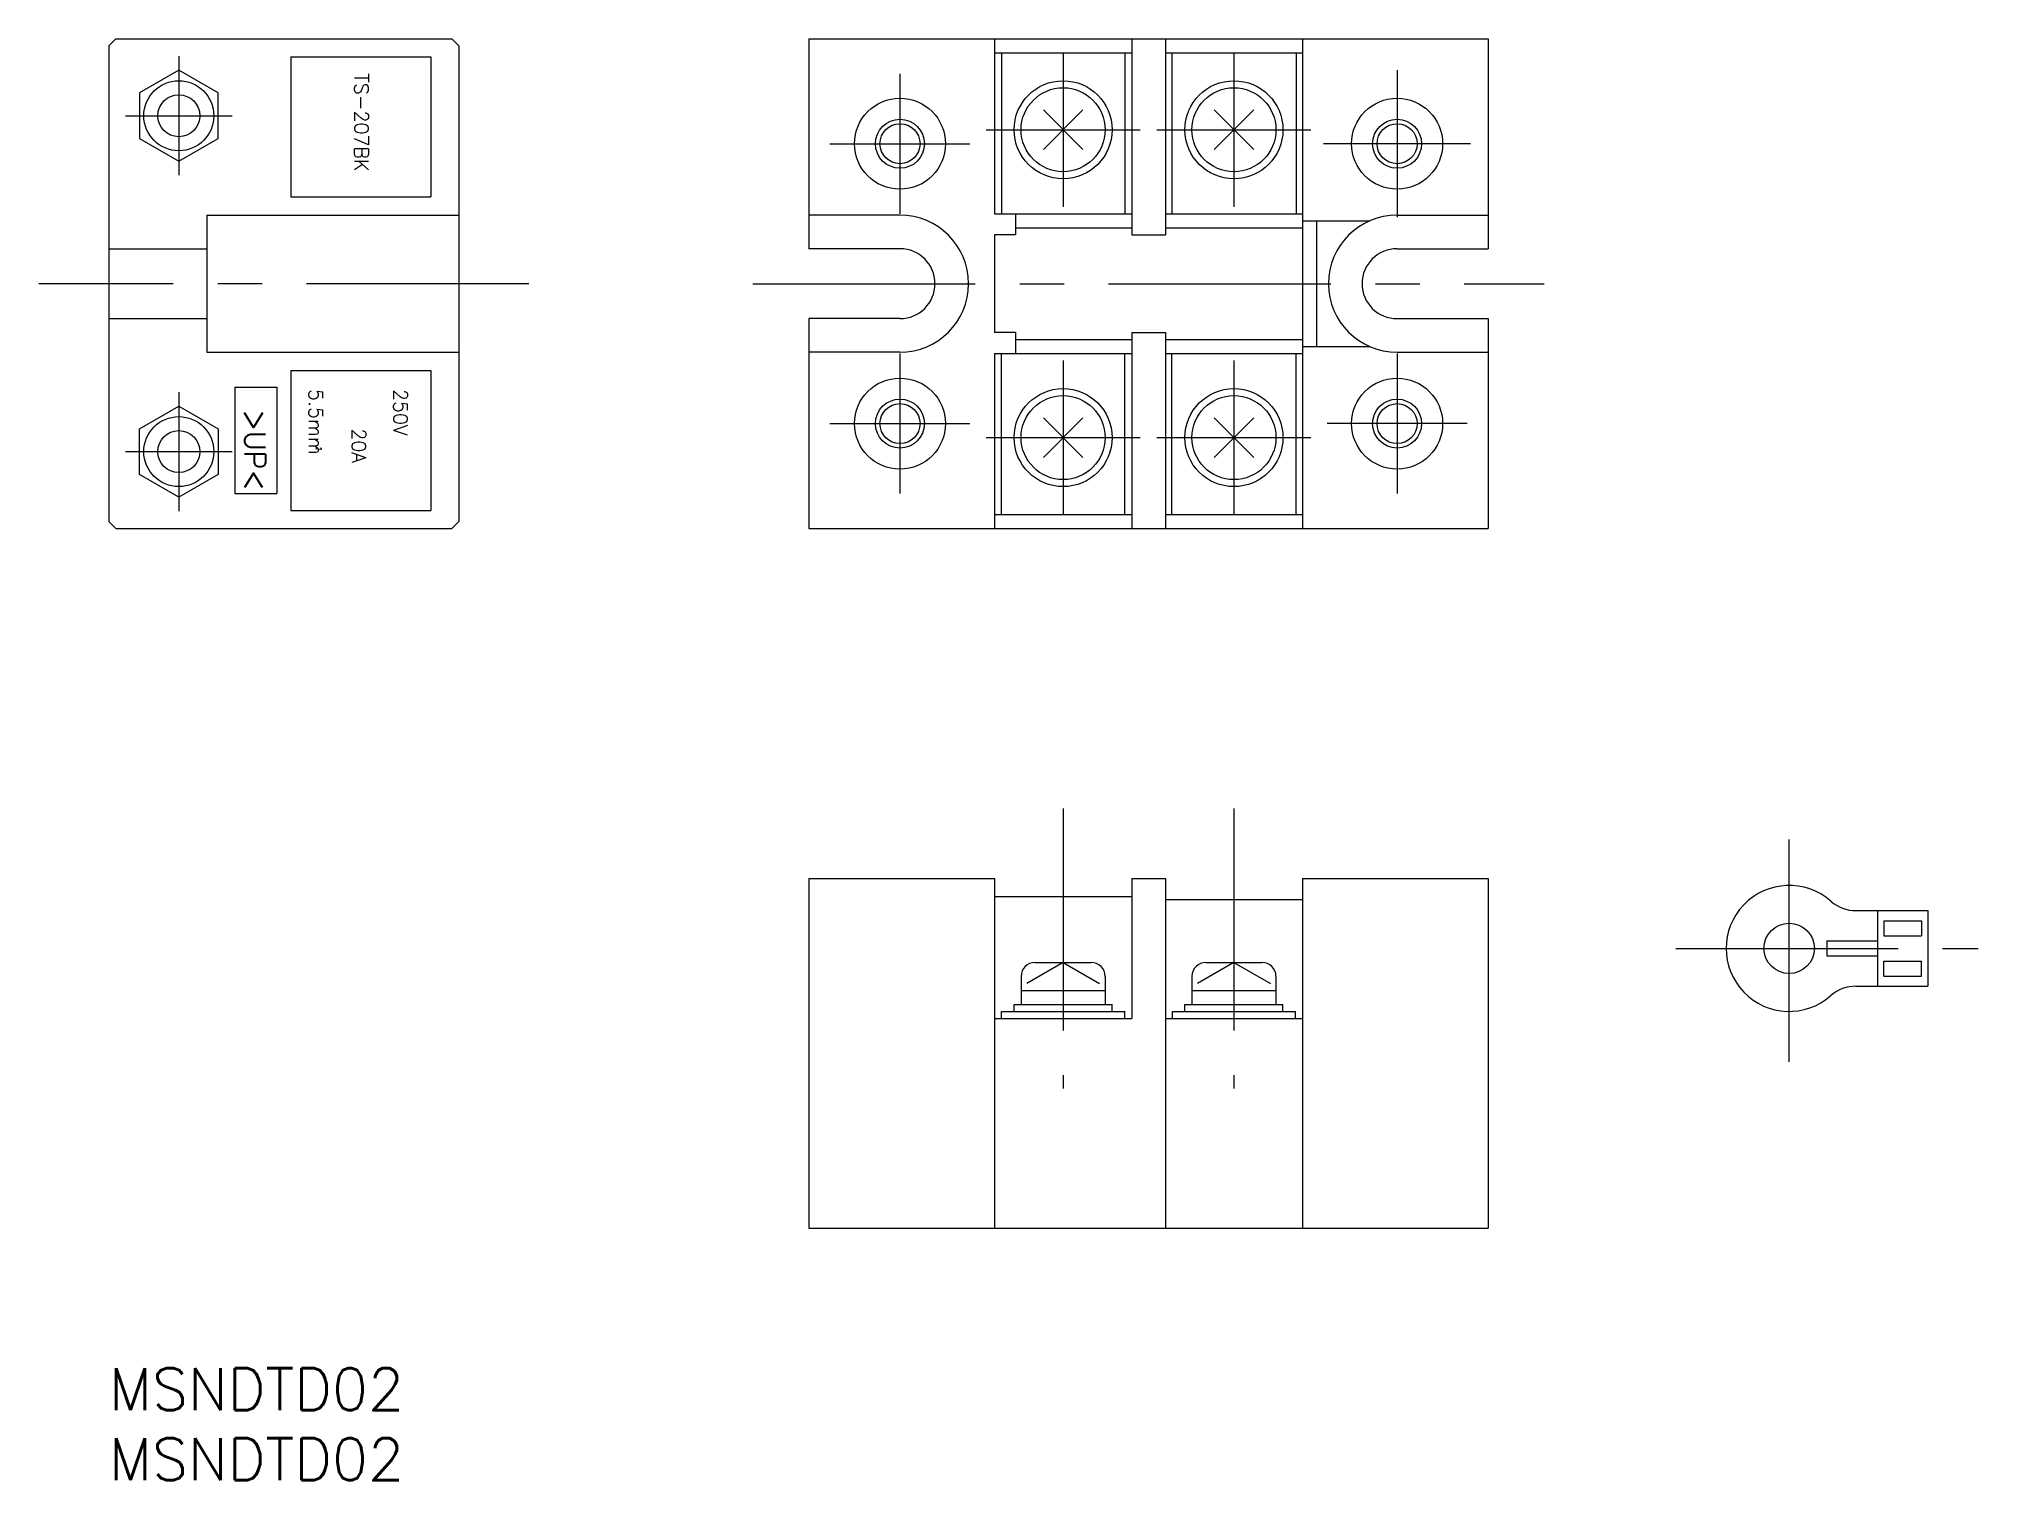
# Model space of a CAD drawing. Extents: x -5 to 134, y -8 to 95.
import ezdxf

# ---------------------------------------------------------------- set-up
doc = ezdxf.new("R2010")
doc.units = 0
doc.header["$LTSCALE"] = 0.5
doc.linetypes.add('CENTER', pattern=[50.8, 31.75, -6.35, 6.35, -6.35])
for name, color, linetype in [('MSM_CENTER', 1, 'CENTER'), ('MSM_CONTINUOUS', 7, 'CONTINUOUS'), ('MSM_NARROW', 5, 'CONTINUOUS'), ('MSM_PART_NUMBER', 7, 'CONTINUOUS')]:
    doc.layers.add(name, color=color, linetype=linetype)
doc.styles.get("Standard").update_dxf_attribs({"font": 'txt.shx', "height": 3, "bigfont": 'bigfont.shx'})

msp = doc.modelspace()

# ---------------------------------------------------------------- linework, layer by layer
at = {"layer": 'MSM_CENTER'}
for p, q in [((5, 93.75), (5, 85.25)), ((68.15, 94), (68.15, 83)), ((80.35, 94), (80.35, 83)), ((56.5, 92.5), (56.5, 82.5)), ((92, 92.75), (92, 82.25)), ((1.19, 89.5), (8.81, 89.5)), ((51.5, 87.5), (61.5, 87.5)), ((62.65, 88.5), (73.65, 88.5)), ((74.85, 88.5), (85.85, 88.5)), ((97.25, 87.5), (86.75, 87.5)), ((30, 77.5), (-5, 77.5)), ((46, 77.5), (102.5, 77.5)), ((56.5, 72.5), (56.5, 62.5)), ((92, 72.5), (92, 62.5)), ((68.15, 72), (68.15, 61)), ((80.35, 72), (80.35, 61)), ((5, 69.75), (5, 61.25)), ((51.5, 67.5), (61.5, 67.5)), ((62.65, 66.5), (73.65, 66.5)), ((74.85, 66.5), (85.85, 66.5)), ((97, 67.5), (87, 67.5)), ((1.19, 65.5), (8.81, 65.5)), ((68.15, 40), (68.15, 20)), ((80.35, 40), (80.35, 20)), ((120, 21.9), (120, 38.1)), ((111.9, 30), (133.5, 30))]:
    msp.add_line(p, q, dxfattribs=at)
at = {"layer": 'MSM_CONTINUOUS'}
for p, q in [((0.5, 95), (0, 94.5)), ((0, 94.5), (0, 60.5)), ((0.5, 95), (24.5, 95)), ((24.5, 95), (25, 94.5)), ((25, 94.5), (25, 60.5)), ((50, 95), (50, 80)), ((50, 95), (98.5, 95)), ((63.25, 95), (63.25, 82.5)), ((73.05, 95), (73.05, 81)), ((75.45, 95), (75.45, 81)), ((85.25, 95), (85.25, 60)), ((98.5, 95), (98.5, 80)), ((13, 93.7), (13, 83.7)), ((13, 93.7), (23, 93.7)), ((23, 93.7), (23, 83.7)), ((63.25, 94), (73.05, 94)), ((63.75, 94), (63.75, 82.5)), ((72.55, 94), (72.55, 82.5)), ((75.45, 94), (85.25, 94)), ((75.92, 94), (75.92, 82.5)), ((84.79, 94), (84.79, 82.5)), ((5, 92.75), (2.19, 91.13)), ((7.81, 91.13), (5, 92.75)), ((2.19, 91.13), (2.19, 87.88)), ((7.81, 87.88), (7.81, 91.13)), ((69.56, 89.91), (66.74, 87.09)), ((66.74, 89.91), (69.56, 87.09)), ((81.76, 89.91), (78.94, 87.09)), ((78.94, 89.91), (81.76, 87.09)), ((2.19, 87.88), (5, 86.25)), ((5, 86.25), (7.81, 87.88)), ((13, 83.7), (23, 83.7)), ((7, 82.4), (25, 82.4)), ((7, 82.4), (7, 72.6)), ((56.5, 82.4), (50, 82.4)), ((63.25, 82.5), (73.05, 82.5)), ((64.75, 82.5), (64.75, 81)), ((75.45, 82.5), (85.25, 82.5)), ((85.25, 82), (90.06, 82)), ((86.25, 82), (86.25, 73)), ((92, 82.4), (98.5, 82.4)), ((64.75, 81), (63.25, 81)), ((63.25, 81), (63.25, 74)), ((64.75, 81.5), (73.05, 81.5)), ((73.05, 81), (75.45, 81)), ((75.45, 81.5), (85.25, 81.5)), ((0, 80), (7, 80)), ((56.5, 80), (50, 80)), ((92, 80), (98.5, 80)), ((0, 75), (7, 75)), ((56.5, 75), (50, 75)), ((50, 75), (50, 60)), ((92, 75), (98.5, 75)), ((98.5, 75), (98.5, 60)), ((64.75, 74), (63.25, 74)), ((64.75, 74), (64.75, 72.5)), ((64.75, 73.5), (73.05, 73.5)), ((73.05, 74), (73.05, 60)), ((73.05, 74), (75.45, 74)), ((75.45, 74), (75.45, 60)), ((75.45, 73.5), (85.25, 73.5)), ((7, 72.6), (25, 72.6)), ((56.5, 72.6), (50, 72.6)), ((63.25, 72.5), (73.05, 72.5)), ((63.25, 72.5), (63.25, 60)), ((63.75, 61), (63.75, 72.5)), ((72.55, 61), (72.55, 72.5)), ((75.45, 72.5), (85.25, 72.5)), ((75.92, 61), (75.92, 72.5)), ((84.79, 61), (84.79, 72.5)), ((85.25, 73), (90.06, 73)), ((92, 72.6), (98.5, 72.6)), ((13, 71.3), (13, 61.3)), ((13, 71.3), (23, 71.3)), ((23, 71.3), (23, 61.3)), ((9, 70.1), (9, 62.5)), ((9, 70.1), (12, 70.1)), ((12, 70.1), (12, 62.5)), ((2.19, 67.12), (5, 68.75)), ((5, 68.75), (7.81, 67.12)), ((69.56, 65.09), (66.74, 67.91)), ((66.74, 65.09), (69.56, 67.91)), ((81.76, 65.09), (78.94, 67.91)), ((78.94, 65.09), (81.76, 67.91)), ((2.19, 63.87), (2.19, 67.12)), ((7.81, 67.12), (7.81, 63.87)), ((5, 62.25), (2.19, 63.87)), ((7.81, 63.87), (5, 62.25)), ((9, 62.5), (12, 62.5)), ((13, 61.3), (23, 61.3)), ((63.25, 61), (73.05, 61)), ((75.45, 61), (85.25, 61)), ((0, 60.5), (0.5, 60)), ((0.5, 60), (24.5, 60)), ((25, 60.5), (24.5, 60)), ((50, 60), (98.5, 60)), ((50, 35), (50, 10)), ((50, 35), (63.25, 35)), ((63.25, 35), (63.25, 10)), ((73.05, 35), (73.05, 25)), ((73.05, 35), (75.45, 35)), ((75.45, 35), (75.45, 10)), ((85.25, 35), (98.5, 35)), ((85.25, 35), (85.25, 10)), ((98.5, 35), (98.5, 10)), ((63.25, 33.7), (73.05, 33.7)), ((75.45, 33.5), (85.25, 33.5)), ((124.76, 32.7), (129.9, 32.7)), ((126.3, 32.7), (126.3, 27.3)), ((126.75, 31.98), (129.45, 31.98)), ((126.75, 31.98), (126.75, 30.9)), ((129.45, 31.98), (129.45, 30.9)), ((129.9, 32.7), (129.9, 27.3)), ((122.7, 30.54), (122.7, 29.46)), ((122.7, 30.54), (126.3, 30.54)), ((126.75, 30.9), (129.45, 30.9)), ((122.7, 29.46), (126.3, 29.46)), ((126.75, 28.02), (126.75, 29.1)), ((126.75, 29.1), (129.45, 29.1)), ((129.45, 28.02), (129.45, 29.1)), ((65.15, 28), (65.15, 26)), ((68.15, 29), (65.55, 27.5)), ((66.15, 29), (70.15, 29)), ((68.15, 29), (70.75, 27.5)), ((71.15, 28), (71.15, 26)), ((77.35, 28), (77.35, 26)), ((80.35, 29), (77.75, 27.5)), ((78.35, 29), (82.35, 29)), ((80.35, 29), (82.95, 27.5)), ((83.35, 28), (83.35, 26)), ((126.75, 28.02), (129.45, 28.02)), ((65.15, 27), (71.15, 27)), ((77.35, 27), (83.35, 27)), ((124.76, 27.3), (129.9, 27.3)), ((63.25, 25), (73.05, 25)), ((63.75, 25.5), (72.55, 25.5)), ((63.75, 25), (63.75, 25.5)), ((64.65, 26), (71.65, 26)), ((64.65, 25.5), (64.65, 26)), ((71.65, 25.5), (71.65, 26)), ((72.55, 25), (72.55, 25.5)), ((75.45, 25), (85.25, 25)), ((75.95, 25.5), (84.75, 25.5)), ((75.95, 25), (75.95, 25.5)), ((76.85, 26), (83.85, 26)), ((76.85, 25.5), (76.85, 26)), ((83.85, 25.5), (83.85, 26)), ((84.75, 25), (84.75, 25.5)), ((50, 10), (98.5, 10))]:
    msp.add_line(p, q, dxfattribs=at)
for centre, radius in [((5, 89.5), 2.5), ((68.15, 88.5), 3.5), ((68.15, 88.5), 3), ((80.35, 88.5), 3.5), ((80.35, 88.5), 3), ((5, 89.5), 1.5), ((56.5, 87.5), 3.25), ((92, 87.5), 3.25), ((56.5, 87.5), 1.43), ((92, 87.5), 1.43), ((56.5, 67.5), 3.25), ((92, 67.5), 3.25), ((68.15, 66.5), 3.5), ((68.15, 66.5), 3), ((80.35, 66.5), 3.5), ((80.35, 66.5), 3), ((5, 65.5), 2.5), ((56.5, 67.5), 1.43), ((92, 67.5), 1.43), ((5, 65.5), 1.5), ((120, 30), 1.8)]:
    msp.add_circle(centre, radius, dxfattribs=at)
for centre, radius, start, end in [((56.5, 77.5), 4.9, 270, 90), ((92, 77.5), 4.9, 90, 270), ((56.5, 77.5), 2.5, 270, 90), ((92, 77.5), 2.5, 90, 270), ((120, 30), 4.5, 48.5904, 311.4096), ((124.76, 35.4), 2.7, 228.5904, 270), ((66.15, 28), 1, 90, 180), ((70.15, 28), 1, 0, 90), ((78.35, 28), 1, 90, 180), ((82.35, 28), 1, 0, 90), ((124.76, 24.6), 2.7, 90, 131.4096)]:
    msp.add_arc(centre, radius, start, end, dxfattribs=at)
at = {"layer": 'MSM_NARROW'}
for centre in [(56.5, 87.5), (92, 87.5), (56.5, 67.5), (92, 67.5)]:
    msp.add_circle(centre, 1.75, dxfattribs=at)

# ---------------------------------------------------------------- texts
at = {"layer": 'MSM_PART_NUMBER'}
for s, height, p in [('TS-207BK', 1, (17.54, 92.53)), ('5.5mm', 1, (14.29, 69.97)), ('250V', 1, (20.32, 69.97)), ('>UP<', 1.5, (9.68, 68.52)), ('20A', 1, (17.36, 67.16))]:
    msp.add_text(s, height=height, rotation=270, dxfattribs=at).set_placement(p)
at = {"layer": 'MSM_PART_NUMBER', "width": 0.4}
msp.add_text('2', height=0.4, rotation=270, dxfattribs=at).set_placement((14.8, 65.79))
at = {"layer": 'MSM_PART_NUMBER'}
for p in [(0, -3), (0, -8)]:
    msp.add_text('MSNDTD02', height=3, dxfattribs=at).set_placement(p)

doc.saveas('drawing.dxf')
